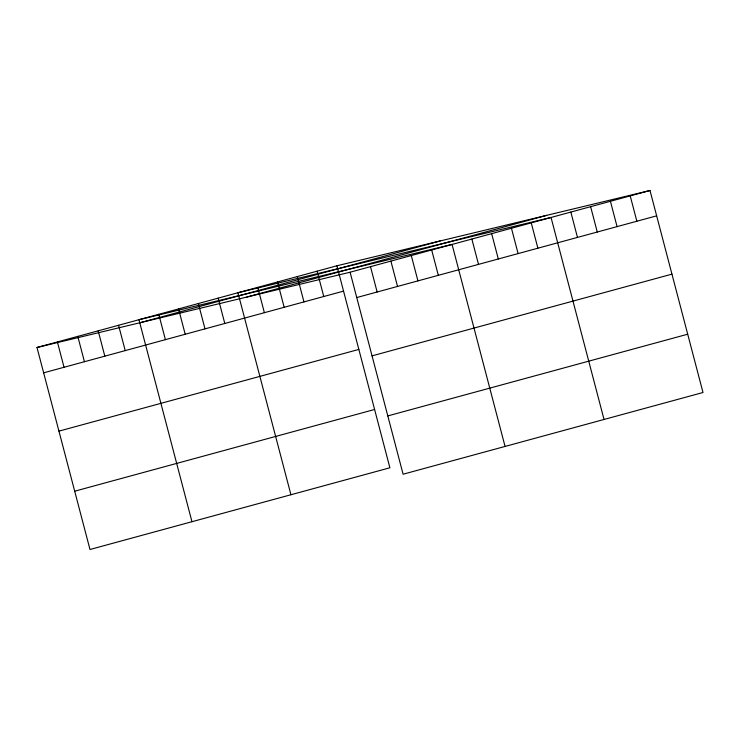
<?xml version="1.0" encoding="UTF-8"?>
<svg xmlns="http://www.w3.org/2000/svg" width="740" height="740" viewBox="0 0 740 740"><rect width="100%" height="100%" fill="white"/><g stroke="black" fill="none" stroke-linecap="round" stroke-linejoin="round"><path stroke-width="1.11" d="M37 347.495L336.904 265.78L650.007 190.504L703 392.505L403.096 474.22L350.103 272.218L37 347.495L89.993 549.496L389.897 467.782L336.904 265.78M140.322 322.659L440.226 240.935M246.781 297.064L546.684 215.349M350.103 272.218L650.007 190.504M43.651 372.831L343.554 291.116M356.745 297.554L656.658 215.84M58.941 431.133L358.845 349.419M372.044 355.857L671.948 274.142M74.703 491.194L374.607 409.479M387.797 415.917L687.71 334.203M630.212 195.897L636.863 221.232M610.417 201.289L617.067 226.625M590.622 206.682L597.273 232.018M570.836 212.075L577.477 237.411M604.034 419.469L551.041 217.468L237.938 292.744L290.931 494.746M531.246 222.86L537.888 248.196M511.451 228.253L518.102 253.589M491.656 233.646L498.307 258.991M471.861 239.039L478.512 264.384M505.059 446.433L452.066 244.441L138.972 319.717L191.965 521.709M431.679 249.99L438.321 275.326M411.283 255.55L417.934 280.886M390.887 261.109L397.537 286.445M370.5 266.659L377.141 292.004M317.108 271.173L323.759 296.509M297.314 276.566L303.964 301.901M277.528 281.959L284.169 307.294M257.733 287.351L264.374 312.687M218.143 298.137L224.794 323.473M198.348 303.529L204.999 328.875M178.553 308.922L185.204 334.267M158.758 314.324L165.409 339.66M118.576 325.267L125.217 350.603M98.18 330.826L104.83 356.162M77.783 336.386L84.434 361.721M57.396 341.936L64.038 367.281"/></g></svg>
